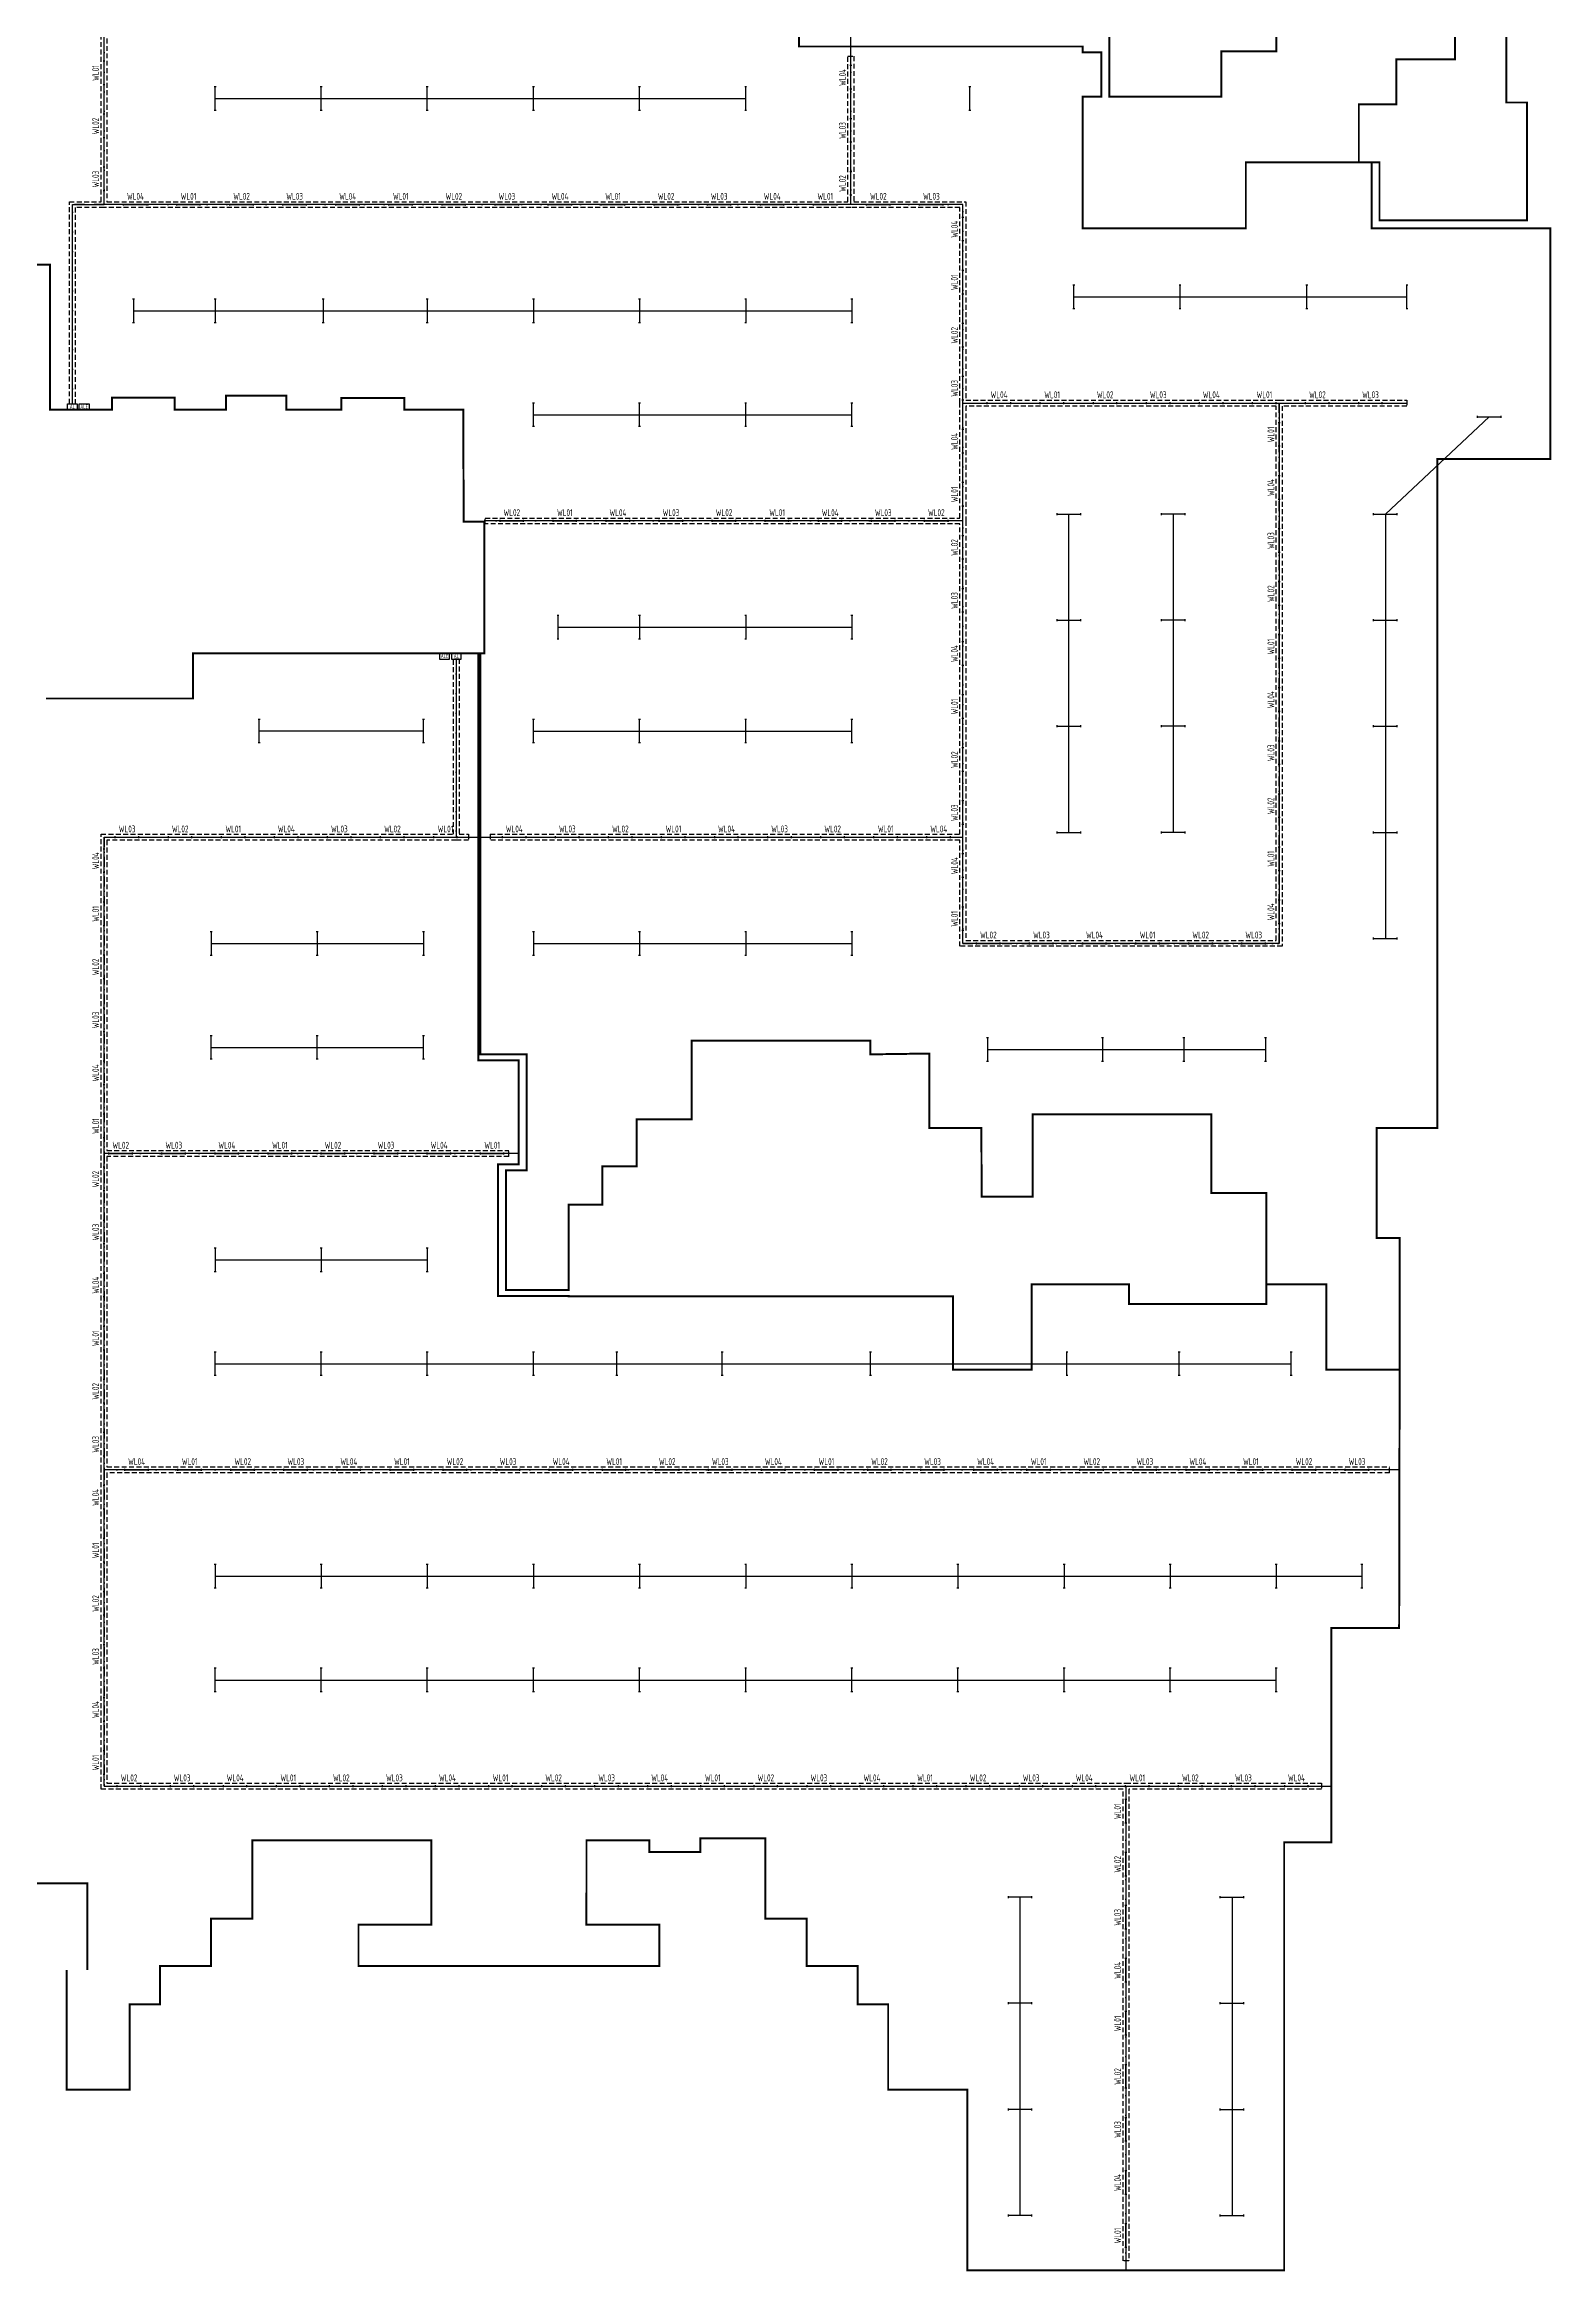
# Model space of a CAD drawing. Header units: millimetres. Extents: x -691095 to 2797013, y -349436 to 2050109.
# Drawn here: x 98374 to 175050, y 605846 to 719196 of the extents above; entities that cross this region are included whole.
import ezdxf
from ezdxf.enums import TextEntityAlignment as Align

# ---------------------------------------------------------------- set-up
doc = ezdxf.new("R2010")
doc.units = ezdxf.units.MM
doc.header["$LTSCALE"] = 1000
doc.linetypes.add('DASHDOT', pattern=[1, 0.5, -0.25, 0, -0.25])
doc.linetypes.add('HIDDEN', pattern=[0.375, 0.25, -0.125])
for name, color, linetype, plot in [('E-LANE-CENTER', 6, 'Continuous', False), ('E-LITE-CENTER', 5, 'DASHDOT', False), ('E-LITE-CENTER-JOIN', 1, 'Continuous', False)]:
    doc.layers.add(name, color=color, linetype=linetype, plot=plot)
for name, color, linetype in [('E-LITE-LITE', 3, 'Continuous'), ('E-LITE-WIRE', 4, 'Continuous'), ('E-POWR-EQPM', 3, 'Continuous'), ('E-UNIV-EL', 140, 'Continuous'), ('E-UNIV-EL2', 40, 'HIDDEN'), ('E-UNIV-NOTE', 6, 'Continuous'), ('防火分区', 2, 'Continuous')]:
    doc.layers.add(name, color=color, linetype=linetype)
doc.styles.add('TH-STYLE3', font='tssdeng.shx', dxfattribs={"width": 0.65, "bigfont": 'tssdchn.shx'})

# ---------------------------------------------------------------- blocks, each defined once
blk = doc.blocks.new('E-BDB001')
blk.add_lwpolyline([(-2.5, -1.5), (-2.5, 1.5), (2.5, 1.5), (2.5, -1.5)], close=True)
at = {"layer": 'E-UNIV-EL', "style": 'TH-STYLE3', "width": 0.7}
blk.add_attdef('BOX', text='', height=2, dxfattribs=at).set_placement((0, 0), align=Align.MIDDLE)
blk = doc.blocks.new('E-BDB003')
blk.add_lwpolyline([(-2.5, -1.5), (-2.5, 1.5), (2.5, 1.5), (2.5, -1.5)], close=True)
at = {"layer": 'E-UNIV-EL', "style": 'TH-STYLE3', "width": 0.7}
blk.add_attdef('BOX', text='', height=2, dxfattribs=at).set_placement((0, 0), align=Align.MIDDLE)
blk = doc.blocks.new('E-BL001-1')
for p, q in [((-6, -0.5), (-6, 0.5)), ((-6, 0), (6, 0)), ((6, -0.5), (6, 0.5))]:
    blk.add_line(p, q)

msp = doc.modelspace()

# ---------------------------------------------------------------- linework, layer by layer
at = {"layer": 'E-LANE-CENTER'}
for points in [[(139399.61439, 711046.24634), (139399.61439, 753496.24634)], [(101399.61439, 711046.24634), (101399.61439, 727146.24634)], [(145099.61439, 711046.24634), (101399.61439, 711046.24634)], [(145099.61439, 673446.24634), (145099.61439, 711046.24634)], [(145099.61439, 700946.24634), (167683.39537, 700946.24634)], [(161199.61439, 700946.24634), (161199.61439, 673446.24634)], [(145099.61439, 694946.24634), (120749.61384, 694946.24634)], [(101399.61439, 678846.24634), (145099.61439, 678846.24634)], [(101399.61439, 630546.24634), (101399.61439, 678846.24634)], [(161199.61439, 673446.24634), (145099.61439, 673446.24634)], [(167299.61441, 646646.24634), (101399.61439, 646646.24634)], [(101399.61439, 630546.24634), (163849.61439, 630546.24634)], [(153399.61439, 630546.24634), (153399.61439, 605896.24634)]]:
    msp.add_lwpolyline(points, dxfattribs=at)
at = {"layer": 'E-LANE-CENTER', "elevation": 0.00407}
msp.add_lwpolyline([(122499.6144, 662746.24634), (101399.61439, 662746.24634)], dxfattribs=at)
at = {"layer": 'E-LITE-CENTER'}
for p, q in [((101399.61439, 711046.24634), (101399.61439, 727146.24634)), ((101399.61439, 711046.24634), (101399.61439, 727146.24634)), ((139399.61439, 711046.24634), (139399.61439, 718597.24634)), ((139399.61439, 711046.24634), (139399.61439, 718597.24634)), ((101399.61439, 711046.24634), (99789.02964, 711046.24634)), ((99789.02964, 700916.16562), (99789.02964, 711046.24634)), ((101399.61439, 711046.24634), (99789.02964, 711046.24634)), ((99789.02964, 700916.16562), (99789.02964, 711046.24634)), ((139399.61439, 711046.24634), (101399.61439, 711046.24634)), ((139399.61439, 711046.24634), (101399.61439, 711046.24634)), ((145099.61438, 711046.24634), (139399.61439, 711046.24634)), ((145099.61438, 711046.24634), (139399.61439, 711046.24634)), ((145099.61438, 700946.24634), (145099.61438, 711046.24634)), ((145099.61438, 700946.24634), (145099.61438, 711046.24634)), ((145099.61438, 694946.24634), (145099.61438, 700946.24634)), ((145099.61438, 700946.24634), (161199.61439, 700946.24634)), ((145099.61438, 694946.24634), (145099.61438, 700946.24634)), ((145099.61438, 700946.24634), (161199.61439, 700946.24634)), ((161199.61439, 700946.24634), (161199.61439, 673446.24634)), ((161199.61439, 700946.24634), (167684.39537, 700946.24634)), ((161199.61439, 673446.24634), (161199.61439, 700946.24634)), ((161199.61439, 700946.24634), (167684.39537, 700946.24634)), ((145099.61438, 694946.24634), (120798.61412, 694946.24634)), ((145099.61438, 694946.24634), (120798.61412, 694946.24634)), ((145099.61439, 678846.24634), (145099.61438, 694946.24634)), ((145099.61439, 678846.24634), (145099.61438, 694946.24634)), ((119326.15641, 687916.24634), (119326.15641, 678846.24634)), ((101399.61438, 678846.24634), (119326.15641, 678846.24634)), ((101399.61438, 678846.24634), (101399.61438, 662746.24634)), ((119326.15641, 678846.24634), (119950.61439, 678846.24634)), ((121048.61439, 678846.24634), (145099.61439, 678846.24634)), ((121048.61439, 678846.24634), (145099.61439, 678846.24634)), ((145099.61439, 673446.24634), (145099.61439, 678846.24634)), ((145099.61439, 673446.24634), (145099.61439, 678846.24634)), ((161199.61439, 673446.24634), (145099.61439, 673446.24634)), ((145099.61439, 673446.24634), (161199.61439, 673446.24634)), ((122000.61313, 662746.24634), (101399.61438, 662746.24634)), ((101399.61438, 662746.24634), (101399.61438, 646646.24634)), ((166816.12094, 646646.24634), (101399.61438, 646646.24634)), ((101399.61438, 646646.24634), (101399.61438, 630546.24634)), ((101399.61438, 630546.24634), (153399.61439, 630546.24634)), ((153399.61439, 630546.24634), (153399.61439, 606395.24634)), ((153399.61439, 630546.24634), (163350.61438, 630546.24634))]:
    msp.add_line(p, q, dxfattribs=at)
at = {"layer": 'E-LITE-CENTER-JOIN'}
for points in [[(99789.02964, 700916.16562), (99789.02964, 711046.24634), (101399.61439, 711046.24634)], [(119326.15641, 687916.24634), (119326.15641, 678846.24634)]]:
    msp.add_lwpolyline(points, dxfattribs=at)
at = {"layer": 'E-LITE-WIRE'}
for p, q in [((107049.6144, 716444.37896, 0.00407), (134049.6144, 716444.12896)), ((167699.6144, 706344.37896, 0.00407), (150749.61439, 706344.12896)), ((102899.6144, 705644.37896), (139449.6144, 705644.37896, 0.00407)), ((123249.6144, 700344.37896, 0.00407), (139449.6144, 700344.37896, 0.00407)), ((166599.6144, 695294.37896, 0.00407), (171887.07317, 700244.36142)), ((150499.6144, 679094.37896, 0.00407), (150499.3644, 695294.37896)), ((155799.6144, 695294.37896, 0.00407), (155799.6144, 679094.37896, 0.00407)), ((166599.6144, 695294.37896, 0.00407), (166599.6144, 673694.37896)), ((124499.6144, 689544.12896), (139449.6144, 689544.12896)), ((117649.6144, 684244.12896), (109299.6144, 684244.12896, 0.00407)), ((123249.6144, 684244.12896), (139449.6144, 684244.37896, 0.00407)), ((106849.6144, 673444.37896, 0.00407), (117649.6144, 673444.12896)), ((123249.6144, 673444.12896), (139449.6144, 673444.12896, 0.00407)), ((106849.6144, 668144.12896), (117649.6144, 668144.37896, 0.00407)), ((146349.6144, 668044.37896), (160499.6144, 668044.37896)), ((107049.6144, 657344.37896, 0.00407), (117849.6144, 657344.37896, 0.00407)), ((107049.6144, 652044.18141), (161799.61442, 652044.18141)), ((107049.6144, 641244.12896), (165399.6144, 641244.37896, 0.00407)), ((107049.6144, 635944.12896), (161049.6144, 635944.12896, 0.00407)), ((147999.6144, 624894.37896, 0.00407), (147999.3644, 608694.37896)), ((158799.3644, 624894.37896), (158799.6144, 608694.37896, 0.00407))]:
    msp.add_line(p, q, dxfattribs=at)
at = {"layer": 'E-UNIV-EL2'}
for p, q in [((101249.61439, 711196.24634), (101249.61439, 727296.24634)), ((101249.61439, 711196.24634), (101249.61439, 727296.24634)), ((101549.61439, 726996.24634), (101549.61439, 711196.24634)), ((101549.61439, 726996.24634), (101549.61439, 711196.24634)), ((139249.61439, 711196.24634), (139249.61439, 718597.24634)), ((139249.61439, 718597.24634), (139549.61439, 718597.24634)), ((139249.61439, 711196.24634), (139249.61439, 718597.24634)), ((139249.61439, 718597.24634), (139549.61439, 718597.24634)), ((139549.61439, 718597.24634), (139549.61439, 711196.24634)), ((139549.61439, 718597.24634), (139549.61439, 711196.24634)), ((99639.02964, 711196.24634), (101249.61439, 711196.24634)), ((99639.02964, 700916.16562), (99639.02964, 711196.24634)), ((99639.02964, 711196.24634), (101249.61439, 711196.24634)), ((99639.02964, 700916.16562), (99639.02964, 711196.24634)), ((101399.61439, 710896.24634), (99939.02964, 710896.24634)), ((99939.02964, 710896.24634), (99939.02964, 700916.16562)), ((101399.61439, 710896.24634), (99939.02964, 710896.24634)), ((99939.02964, 710896.24634), (99939.02964, 700916.16562)), ((139399.61439, 710896.24634), (101399.61439, 710896.24634)), ((139399.61439, 710896.24634), (101399.61439, 710896.24634)), ((101549.61439, 711196.24634), (139249.61439, 711196.24634)), ((101549.61439, 711196.24634), (139249.61439, 711196.24634)), ((144949.61438, 710896.24634), (139399.61439, 710896.24634)), ((144949.61438, 710896.24634), (139399.61439, 710896.24634)), ((139549.61439, 711196.24634), (145249.61438, 711196.24634)), ((139549.61439, 711196.24634), (145249.61438, 711196.24634)), ((144949.61438, 700946.24634), (144949.61438, 710896.24634)), ((144949.61438, 700946.24634), (144949.61438, 710896.24634)), ((145249.61438, 711196.24634), (145249.61438, 701096.24634)), ((145249.61438, 711196.24634), (145249.61438, 701096.24634)), ((99639.02964, 700916.16562), (99939.02964, 700916.16562)), ((99639.02964, 700916.16562), (99939.02964, 700916.16562)), ((144949.61438, 695096.24634), (144949.61438, 700946.24634)), ((144949.61438, 695096.24634), (144949.61438, 700946.24634)), ((145249.61438, 701096.24634), (161199.61439, 701096.24634)), ((145249.61438, 701096.24634), (161199.61439, 701096.24634)), ((145249.61438, 700796.24634), (145249.61438, 694946.24634)), ((161049.61439, 700796.24634), (145249.61438, 700796.24634)), ((145249.61438, 700796.24634), (145249.61438, 694946.24634)), ((161049.61439, 700796.24634), (145249.61438, 700796.24634)), ((161049.61439, 673596.24634), (161049.61439, 700796.24634)), ((161049.61439, 673596.24634), (161049.61439, 700796.24634)), ((161199.61439, 701096.24634), (167684.39537, 701096.24634)), ((161199.61439, 701096.24634), (167684.39537, 701096.24634)), ((161349.61439, 700796.24634), (161349.61439, 673296.24634)), ((167684.39537, 700796.24634), (161349.61439, 700796.24634)), ((161349.61439, 700796.24634), (161349.61439, 673296.24634)), ((167684.39537, 700796.24634), (161349.61439, 700796.24634)), ((167684.39537, 701096.24634), (167684.39537, 700796.24634)), ((167684.39537, 701096.24634), (167684.39537, 700796.24634)), ((120798.61412, 695096.24634), (144949.61438, 695096.24634)), ((120798.61412, 694796.24634), (120798.61412, 695096.24634)), ((120798.61412, 695096.24634), (144949.61438, 695096.24634)), ((120798.61412, 694796.24634), (120798.61412, 695096.24634)), ((145249.61438, 694946.24634), (145249.61439, 678846.24634)), ((145249.61438, 694946.24634), (145249.61439, 678846.24634)), ((144949.61438, 694796.24634), (120798.61412, 694796.24634)), ((144949.61438, 694796.24634), (120798.61412, 694796.24634)), ((144949.61439, 678996.24634), (144949.61438, 694796.24634)), ((144949.61439, 678996.24634), (144949.61438, 694796.24634)), ((119176.15641, 678996.24634), (119176.15641, 687916.24634)), ((119476.15641, 687916.24634), (119176.15641, 687916.24634)), ((119476.15641, 687916.24634), (119476.15641, 678996.24634)), ((101249.61438, 678996.24634), (119176.15641, 678996.24634)), ((101249.61438, 662746.24634), (101249.61438, 678996.24634)), ((119476.15641, 678996.24634), (119950.61439, 678996.24634)), ((119950.61439, 678996.24634), (119950.61439, 678696.24634)), ((121048.61439, 678996.24634), (144949.61439, 678996.24634)), ((121048.61439, 678996.24634), (121048.61439, 678696.24634)), ((121048.61439, 678996.24634), (144949.61439, 678996.24634)), ((121048.61439, 678996.24634), (121048.61439, 678696.24634)), ((119326.15641, 678696.24634), (101549.61438, 678696.24634)), ((101549.61438, 678696.24634), (101549.61438, 662896.24634)), ((119950.61439, 678696.24634), (119326.15641, 678696.24634)), ((144949.61439, 678696.24634), (121048.61439, 678696.24634)), ((144949.61439, 678696.24634), (121048.61439, 678696.24634)), ((144949.61439, 673296.24634), (144949.61439, 678696.24634)), ((144949.61439, 673296.24634), (144949.61439, 678696.24634)), ((145249.61439, 678846.24634), (145249.61439, 673596.24634)), ((145249.61439, 678846.24634), (145249.61439, 673596.24634)), ((145249.61439, 673596.24634), (161049.61439, 673596.24634)), ((145249.61439, 673596.24634), (161049.61439, 673596.24634)), ((161349.61439, 673296.24634), (144949.61439, 673296.24634)), ((161349.61439, 673296.24634), (144949.61439, 673296.24634)), ((101249.61438, 646646.24634), (101249.61438, 662746.24634)), ((101549.61438, 662896.24634), (122000.61313, 662896.24634)), ((122000.61313, 662596.24634), (101549.61438, 662596.24634)), ((101549.61438, 662596.24634), (101549.61438, 646796.24634)), ((122000.61313, 662596.24634), (122000.61313, 662896.24634)), ((101249.61438, 630396.24634), (101249.61438, 646646.24634)), ((101549.61438, 646796.24634), (166816.12094, 646796.24634)), ((166816.12094, 646496.24634), (101549.61438, 646496.24634)), ((101549.61438, 646496.24634), (101549.61438, 630696.24634)), ((166816.12094, 646496.24634), (166816.12094, 646796.24634)), ((153249.61439, 630396.24634), (101249.61438, 630396.24634)), ((101549.61438, 630696.24634), (153399.61439, 630696.24634)), ((153249.61439, 606395.24634), (153249.61439, 630396.24634)), ((153399.61439, 630696.24634), (163350.61438, 630696.24634)), ((153549.61439, 630396.24634), (153549.61439, 606395.24634)), ((163350.61438, 630396.24634), (153549.61439, 630396.24634)), ((163350.61438, 630696.24634), (163350.61438, 630396.24634)), ((153549.61439, 606395.24634), (153249.61439, 606395.24634))]:
    msp.add_line(p, q, dxfattribs=at)
at = {"layer": '防火分区', "const_width": 100}
for points in [[(136749.60379, 731773.93796), (136759.97919, 719096.24634), (151199.61451, 719096.24634), (151199.61451, 718796.24634), (152149.62506, 718796.24634), (152149.60227, 716546.24524), (151199.62017, 716546.24629), (151199.61439, 709846.24634), (159078.87444, 709843.64518), (159078.8971, 709842.54167), (159499.61449, 709842.54167), (159499.61449, 713196.24573), (165899.61414, 713196.24621), (165899.61414, 709846.24634), (173070.69152, 709846.24634), (173696.01021, 709846.24636), (174999.61439, 709846.24631), (174999.58845, 698096.2525), (169249.59989, 698096.26153), (169249.59989, 664046.23366), (166149.60141, 664048.08926), (166149.60021, 658446.24781), (167324.76, 658446.26255), (167324.76, 651746.24707), (163599.61432, 651746.24704), (163599.61433, 656096.24727), (160549.61512, 656096.41707), (160549.61438, 660746.24871), (157749.61401, 660746.24869), (157749.61423, 664746.24854), (151649.61428, 664746.24839), (151649.6115, 664746.2475), (148646.61438, 664746.24958), (148646.61438, 660546.24871), (146054.61842, 660546.24871), (146044.63789, 664046.17659), (143399.60172, 664046.22298), (143399.59886, 667838.28398), (140399.6144, 667796.25081), (140399.61732, 668496.24854), (131299.61156, 668496.24617), (131299.61154, 664496.2486), (128499.6174, 664496.24503), (128499.6141, 662097.61179), (126749.61251, 662096.25185), (126749.61553, 660146.24733), (125049.6134, 660146.24803), (125049.45593, 655796.24916), (121849.46013, 655796.24916), (121849.77755, 661896.24106), (122899.62799, 661896.28019), (122899.62799, 667796.2174), (120549.61439, 667796.30077), (120549.61439, 688209.87258), (120749.56921, 688209.87059), (120749.61392, 694916.24629), (119699.62898, 694916.89826), (119680.80263, 700609.82817), (116680.80263, 700609.82817), (116680.80263, 701209.82817), (113480.80263, 701209.82817), (113480.80263, 700609.82817), (110680.80263, 700609.82817), (110680.80263, 701316.24634), (107599.68904, 701316.24634), (107599.68904, 700616.24578), (104999.52956, 700616.2455), (104999.58616, 701216.24606), (101799.61449, 701216.24574), (101799.61459, 700616.24659), (98649.61437, 700616.24612), (98649.61439, 707996.24716), (93349.61439, 707996.24634)], [(172749.61848, 723696.24631), (172749.60254, 716246.24653), (173799.61168, 716246.24658), (173799.60807, 710246.24635), (166299.61441, 710246.24628), (166299.61441, 713196.24621), (165249.61556, 713196.24616), (165249.61783, 716146.24634), (167149.61462, 716146.24595), (167149.61462, 718446.24514), (170149.61439, 718446.24512), (170149.6144, 722846.24572)], [(161051.17556, 722846.24573), (161051.17556, 718847.33862), (158249.61369, 718846.24496), (158249.61436, 716546.25458), (152550.1679, 716546.25458), (152549.08787, 720946.24634)]]:
    msp.add_lwpolyline(points, dxfattribs=at)
at = {"layer": '防火分区'}
msp.add_lwpolyline([(93149.61616, 679596.24887, 0, 0, 0), (98449.61439, 679596.24887, 0, 0, 0), (98449.61439, 679596.24887, 0, 0, 0), (98449.61439, 685909.21293, 100, 100, 0), (105927.74534, 685909.21293, 100, 100, 0), (105927.74534, 686009.21293, 100, 100, 0), (105927.74534, 688209.15395, 100, 100, 0), (120449.61439, 688209.87258, 100, 100, 0), (120449.61439, 667496.24913, 100, 100, 0), (122499.60215, 667496.24318, 100, 100, 0), (122499.6144, 662196.24991, 100, 100, 0), (121449.61884, 662196.24991, 100, 100, 0), (121449.61884, 655496.24634, 100, 100, 0), (122843.27656, 655496.24634, 100, 100, 0), (122843.27748, 655496.24699, 100, 100, 0), (125049.61448, 655496.2457, 100, 100, 0), (125049.61803, 655487.3991, 100, 100, 0), (144598.88424, 655486.46014, 100, 100, 0), (144599.64413, 651746.26934, 100, 100, 0), (148599.61463, 651746.26931, 100, 100, 0), (148599.61466, 656096.24943, 100, 100, 0), (153549.61272, 656096.24961, 100, 100, 0), (153549.61554, 655096.24854, 100, 100, 0), (160549.6144, 655096.24704, 100, 100, 0), (160549.6144, 656096.41707, 100, 100, 0), (163599.61732, 656096.24952, 100, 100, 0), (163599.61432, 651746.24704, 100, 100, 0), (167324.76, 651746.24707, 100, 100, 0), (167299.90634, 638596.24634, 100, 100, 0), (163849.61439, 638596.24634, 100, 100, 0), (163849.61439, 627696.24634, 100, 100, 0), (161449.61439, 627696.24634, 100, 100, 0), (161449.61439, 605896.24634, 100, 100, 0), (145327.43868, 605896.24634, 100, 100, 0), (145327.43868, 615096.24641, 100, 100, 0), (141299.5819, 615096.24642, 100, 100, 0), (141299.58472, 619446.24658, 100, 100, 0), (139749.67403, 619446.24608, 100, 100, 0), (139749.67378, 621396.24672, 100, 100, 0), (137149.65697, 621396.24672, 100, 100, 0), (137149.52821, 623796.24576, 100, 100, 0), (135049.52829, 623796.24641, 100, 100, 0), (135049.39701, 627896.14789, 100, 100, 0), (131749.65953, 627896.24641, 100, 100, 0), (131749.52826, 627196.24641, 100, 100, 0), (129149.52836, 627196.24611, 100, 100, 0), (129149.52836, 627796.24545, 100, 100, 0), (125950.34968, 627796.24575, 100, 100, 0), (125948.82028, 623496.24641, 100, 100, 0), (129649.52831, 623496.24641, 100, 100, 0), (129649.52831, 621396.24604, 100, 100, 0), (114349.64401, 621396.24629, 100, 100, 0), (114349.62938, 623496.25794, 100, 100, 0), (118049.56693, 623496.25794, 100, 100, 0), (118049.6172, 627790.94953, 100, 100, 0), (112049.65025, 627796.25751, 100, 100, 0), (108949.60717, 627796.25757, 100, 100, 0), (108949.60717, 623796.2866, 100, 100, 0), (106849.64543, 623796.25749, 100, 100, 0), (106849.6441, 621396.24641, 100, 100, 0), (104249.55499, 621396.24641, 100, 100, 0), (104249.55499, 619446.25838, 100, 100, 0), (102699.64844, 619446.24641, 100, 100, 0), (102699.6116, 615096.20821, 100, 100, 0), (99499.57761, 615096.25407, 100, 100, 0), (99499.61478, 621190.03928, 0, 0, 0), (100549.60561, 621190.03928, 100, 100, 0), (100549.62175, 625597.07596, 100, 100, 0), (93149.61568, 625597.07585, 100, 100, 0)], format="xyseb", dxfattribs=at)

# ---------------------------------------------------------------- block references
at = {"layer": 'E-LITE-LITE', "xscale": 100, "yscale": 100, "zscale": 100}
for p, rotation in [((101399.61439, 717746.24634), 90), ((101399.61439, 717746.24634), 90), ((139399.61439, 717521.74634), 90), ((139399.61439, 717521.74634), 90), ((107049.49821, 716445.95807), 90), ((112449.49821, 716445.95807), 90), ((117849.49821, 716445.95807), 90), ((123249.49821, 716445.95807), 90), ((128649.49821, 716445.95807), 90), ((134049.49822, 716445.95807), 90), ((145449.49821, 716445.95807), 90), ((101399.61439, 715046.24634), 90), ((101399.61439, 715046.24634), 90), ((139399.61439, 714821.74634), 90), ((139399.61439, 714821.74634), 90), ((101399.61439, 712346.24634), 90), ((101399.61439, 712346.24634), 90), ((139399.61439, 712121.74634), 90), ((139399.61439, 712121.74634), 90), ((145099.61438, 709796.24634), 90), ((145099.61438, 709796.24634), 90), ((145099.61438, 707096.24634), 90), ((145099.61438, 707096.24634), 90), ((102899.49821, 705646.20807), 270), ((107049.49822, 705646.20807), 270), ((112549.49821, 705646.20806), 270), ((117849.49821, 705646.20806), 270), ((123249.49821, 705646.20806), 270), ((128649.49821, 705646.20806), 270), ((134049.49822, 705646.20807), 270), ((139449.49822, 705646.20807), 270), ((150749.49821, 706345.95807), 90), ((156149.49821, 706345.95807), 90), ((162599.49822, 706345.95807), 90), ((167699.49821, 706345.95807), 90), ((145099.61438, 704396.24634), 90), ((145099.61438, 704396.24634), 90), ((145099.61438, 701696.24634), 90), ((145099.61438, 701696.24634), 90), ((123249.49821, 700345.95807), 90), ((128649.49821, 700345.95807), 90), ((134049.49821, 700345.95807), 90), ((139449.49822, 700345.95807), 90), ((145099.61438, 698996.24634), 90), ((145099.61438, 698996.24634), 90), ((161199.61439, 699346.24634), 90), ((161199.61439, 699346.24634), 90), ((161199.61439, 696646.24634), 90), ((161199.61439, 696646.24634), 90), ((145099.61438, 696296.24634), 90), ((145099.61438, 696296.24634), 90), ((155799.24822, 695296.20807), 180), ((145099.61438, 693596.24634), 90), ((145099.61438, 693596.24634), 90), ((161199.61439, 693946.24634), 90), ((161199.61439, 693946.24634), 90), ((145099.61438, 690896.24634), 90), ((145099.61438, 690896.24634), 90), ((161199.61439, 691246.24634), 90), ((161199.61439, 691246.24634), 90), ((124499.49821, 689545.95807), 270), ((128649.49821, 689545.95807), 270), ((134049.49821, 689545.95807), 270), ((139449.49821, 689545.95807), 270), ((155799.24822, 689896.20806), 180), ((145099.61438, 688196.24634), 90), ((145099.61438, 688196.24634), 90), ((161199.61439, 688546.24634), 90), ((161199.61439, 688546.24634), 90), ((145099.61439, 685496.24634), 90), ((145099.61439, 685496.24634), 90), ((161199.61439, 685846.24634), 90), ((161199.61439, 685846.24634), 90), ((109299.49821, 684245.95807), 90), ((117649.49821, 684245.95807), 90), ((123249.49821, 684245.95807), 90), ((128649.49821, 684245.95807), 90), ((134049.49821, 684245.95807), 90), ((139449.49821, 684245.95807), 90), ((155799.24822, 684496.20806), 180), ((161199.61439, 683146.24634), 90), ((161199.61439, 683146.24634), 90), ((145099.61439, 682796.24634), 90), ((145099.61439, 682796.24634), 90), ((145099.61439, 680096.24634), 90), ((145099.61439, 680096.24634), 90), ((161199.61439, 680446.24634), 90), ((161199.61439, 680446.24634), 90), ((155799.24822, 679096.20806), 180), ((101399.61438, 677646.24634), 90), ((145099.61439, 677396.24634), 90), ((145099.61439, 677396.24634), 90), ((161199.61439, 677746.24634), 90), ((161199.61439, 677746.24634), 90), ((161199.61439, 675046.24634), 90), ((161199.61439, 675046.24634), 90), ((101399.61438, 674946.24634), 90), ((145099.61439, 674696.24634), 90), ((145099.61439, 674696.24634), 90), ((106849.49821, 673445.95807), 270), ((112249.49821, 673445.95807), 270), ((117649.49821, 673445.95807), 270), ((123249.49822, 673445.95807), 270), ((128649.49821, 673445.95807), 270), ((134049.49821, 673445.95807), 270), ((139449.49821, 673446.20807), 270), ((101399.61438, 672246.24634), 90), ((101399.61438, 669546.24634), 90), ((106849.49822, 668145.95807), 90), ((112249.49822, 668145.95807), 90), ((117649.49822, 668145.95807), 90), ((146349.49822, 668046.20806), 270), ((152199.49821, 668046.20807), 270), ((156349.49821, 668046.20807), 270), ((160499.49821, 668046.20807), 270), ((101399.61438, 666846.24634), 90), ((101399.61438, 664146.24634), 90), ((101399.61438, 661446.24634), 90), ((101399.61438, 658746.24634), 90), ((107049.49821, 657345.95807), 270), ((112449.49822, 657345.95807), 270), ((117849.49822, 657345.95807), 270), ((101399.61438, 656046.24634), 90), ((101399.61438, 653346.24634), 90), ((107049.49822, 652046.01052), 90), ((112449.49821, 652046.01052), 90), ((117849.49822, 652046.01052), 90), ((123249.49822, 652046.01052), 90), ((127499.49822, 652046.01052), 90), ((132849.49821, 652046.01052), 90), ((140399.49822, 652046.01052), 90), ((150399.49918, 652046.01052), 90), ((156099.49918, 652046.01052), 90), ((161799.49823, 652046.01052), 90), ((101399.61438, 650646.24634), 90), ((101399.61438, 647946.24634), 90), ((101399.61438, 645246.24634), 90), ((101399.61438, 642546.24634), 90), ((107049.49821, 641245.95807), 270), ((112449.49821, 641245.95807), 270), ((117849.49821, 641245.95807), 270), ((123249.49821, 641245.95807), 270), ((128649.49821, 641245.95807), 270), ((134049.49821, 641245.95807), 270), ((139449.49822, 641245.95807), 270), ((144849.49821, 641245.95807), 270), ((150249.49822, 641245.95807), 270), ((155649.49822, 641245.95807), 270), ((161049.49822, 641245.95807), 270), ((165399.49822, 641245.95807), 270), ((101399.61438, 639846.24634), 90), ((101399.61438, 637146.24634), 90), ((107049.49821, 635945.95807), 90), ((112449.49821, 635945.95807), 90), ((117849.49821, 635945.95807), 90), ((123249.49822, 635945.95807), 90), ((128649.49822, 635945.95807), 90), ((134049.49822, 635945.95807), 90), ((139449.49821, 635945.95807), 90), ((144849.49822, 635945.95807), 90), ((150249.49821, 635945.95807), 90), ((155649.49822, 635945.95807), 90), ((161049.49821, 635945.95807), 90), ((101399.61438, 634446.24634), 90), ((101399.61438, 631746.24634), 90), ((153399.61439, 629270.74634), 90), ((153399.61439, 626570.74634), 90), ((147999.24821, 624896.20807), 180), ((153399.61439, 623870.74634), 90), ((153399.61439, 621170.74634), 90), ((147999.24821, 619496.20806), 180), ((153399.61439, 618470.74634), 90), ((153399.61439, 615770.74634), 90), ((147999.24821, 614096.20807), 180), ((153399.61439, 613070.74634), 90), ((153399.61439, 610370.74634), 90), ((147999.24821, 608696.20807), 180), ((153399.61439, 607670.74634), 90)]:
    msp.add_blockref('E-BL001-1', p, dxfattribs=dict(at, rotation=rotation))
for p in [(102999.61438, 711046.24634), (102999.61438, 711046.24634), (105699.61438, 711046.24634), (105699.61438, 711046.24634), (108399.61438, 711046.24634), (108399.61438, 711046.24634), (111099.61438, 711046.24634), (111099.61438, 711046.24634), (113799.61438, 711046.24634), (113799.61438, 711046.24634), (116499.61438, 711046.24634), (116499.61438, 711046.24634), (119199.61438, 711046.24634), (119199.61438, 711046.24634), (121899.61438, 711046.24634), (121899.61438, 711046.24634), (124599.61438, 711046.24634), (124599.61438, 711046.24634), (127299.61438, 711046.24634), (127299.61438, 711046.24634), (129999.61438, 711046.24634), (129999.61438, 711046.24634), (132699.61438, 711046.24634), (132699.61438, 711046.24634), (135399.61438, 711046.24634), (135399.61438, 711046.24634), (138099.61438, 711046.24634), (138099.61438, 711046.24634), (140799.61438, 711046.24634), (140799.61438, 711046.24634), (143499.61438, 711046.24634), (143499.61438, 711046.24634), (146942.00488, 700946.24634), (146942.00488, 700946.24634), (149642.00488, 700946.24634), (149642.00488, 700946.24634), (152342.00488, 700946.24634), (152342.00488, 700946.24634), (155042.00488, 700946.24634), (155042.00488, 700946.24634), (157742.00488, 700946.24634), (157742.00488, 700946.24634), (160442.00488, 700946.24634), (160442.00488, 700946.24634), (163142.00488, 700946.24634), (163142.00488, 700946.24634), (165842.00488, 700946.24634), (165842.00488, 700946.24634), (171887.07317, 700246.23496), (171887.07317, 700246.23496), (122149.11425, 694946.24634), (122149.11425, 694946.24634), (124849.11425, 694946.24634), (124849.11425, 694946.24634), (127549.11425, 694946.24634), (127549.11425, 694946.24634), (130249.11425, 694946.24634), (130249.11425, 694946.24634), (132949.11425, 694946.24634), (132949.11425, 694946.24634), (135649.11425, 694946.24634), (135649.11425, 694946.24634), (138349.11425, 694946.24634), (138349.11425, 694946.24634), (141049.11425, 694946.24634), (141049.11425, 694946.24634), (143749.11425, 694946.24634), (143749.11425, 694946.24634), (150499.24821, 695296.20807), (166599.24821, 695296.20806), (150499.24821, 689896.20807), (166599.24821, 689896.20807), (150499.24821, 684496.20807), (166599.24821, 684496.20807), (150499.24821, 679096.20806), (166599.24821, 679096.20806), (102575.11438, 678846.24634), (105275.11438, 678846.24634), (107975.11438, 678846.24634), (110675.11438, 678846.24634), (113375.11438, 678846.24634), (116075.11438, 678846.24634), (118775.11438, 678846.24634), (122274.11439, 678846.24634), (122274.11439, 678846.24634), (124974.11439, 678846.24634), (124974.11439, 678846.24634), (127674.11439, 678846.24634), (127674.11439, 678846.24634), (130374.11439, 678846.24634), (130374.11439, 678846.24634), (133074.11439, 678846.24634), (133074.11439, 678846.24634), (135774.11439, 678846.24634), (135774.11439, 678846.24634), (138474.11439, 678846.24634), (138474.11439, 678846.24634), (141174.11439, 678846.24634), (141174.11439, 678846.24634), (143874.11439, 678846.24634), (143874.11439, 678846.24634), (146399.61439, 673446.24634), (146399.61439, 673446.24634), (149099.61439, 673446.24634), (149099.61439, 673446.24634), (151799.61439, 673446.24634), (151799.61439, 673446.24634), (154499.61439, 673446.24634), (154499.61439, 673446.24634), (157199.61439, 673446.24634), (157199.61439, 673446.24634), (159899.61439, 673446.24634), (159899.61439, 673446.24634), (166599.24821, 673696.20807), (102250.11376, 662746.24634), (104950.11376, 662746.24634), (107650.11376, 662746.24634), (110350.11376, 662746.24634), (113050.11376, 662746.24634), (115750.11376, 662746.24634), (118450.11376, 662746.24634), (121150.11376, 662746.24634), (103057.86766, 646646.24634), (105757.86766, 646646.24634), (108457.86766, 646646.24634), (111157.86766, 646646.24634), (113857.86766, 646646.24634), (116557.86766, 646646.24634), (119257.86766, 646646.24634), (121957.86766, 646646.24634), (124657.86766, 646646.24634), (127357.86766, 646646.24634), (130057.86766, 646646.24634), (132757.86766, 646646.24634), (135457.86766, 646646.24634), (138157.86766, 646646.24634), (140857.86766, 646646.24634), (143557.86766, 646646.24634), (146257.86766, 646646.24634), (148957.86766, 646646.24634), (151657.86766, 646646.24634), (154357.86766, 646646.24634), (157057.86766, 646646.24634), (159757.86766, 646646.24634), (162457.86766, 646646.24634), (165157.86766, 646646.24634), (102675.11438, 630546.24634), (105375.11438, 630546.24634), (108075.11438, 630546.24634), (110775.11438, 630546.24634), (113475.11438, 630546.24634), (116175.11438, 630546.24634), (118875.11438, 630546.24634), (121575.11438, 630546.24634), (124275.11438, 630546.24634), (126975.11438, 630546.24634), (129675.11438, 630546.24634), (132375.11438, 630546.24634), (135075.11438, 630546.24634), (137775.11438, 630546.24634), (140475.11438, 630546.24634), (143175.11438, 630546.24634), (145875.11438, 630546.24634), (148575.11438, 630546.24634), (151275.11438, 630546.24634), (153975.11438, 630546.24634), (156675.11438, 630546.24634), (159375.11438, 630546.24634), (162075.11438, 630546.24634), (158799.24821, 624896.20806), (158799.24821, 619496.20807), (158799.24821, 614096.20807), (158799.24821, 608696.20807)]:
    msp.add_blockref('E-BL001-1', p, dxfattribs=at)
at = {"layer": 'E-POWR-EQPM', "xscale": 100, "yscale": 100, "zscale": 100}
for name, p, values in [('E-BDB001', (99789.02964, 700766.16562), {'BOX': 'AL'}), ('E-BDB003', (100389.02964, 700766.16562), {'BOX': 'ALE'})]:
    msp.add_blockref(name, p, dxfattribs=at).add_auto_attribs(values)
at = {"layer": 'E-POWR-EQPM'}
ref = msp.add_blockref('E-BDB003', (118726.15641, 688066.24634), dxfattribs=dict(at, xscale=-100, yscale=100, zscale=100))
ref.add_attrib('BOX', 'ALE', dxfattribs={"layer": 'E-UNIV-EL', "height": 200, "style": 'TH-STYLE3', "width": 0.7}).set_placement((118726.15641, 688066.24634), align=Align.MIDDLE)
ref = msp.add_blockref('E-BDB001', (119326.15641, 688066.24634), dxfattribs=dict(at, xscale=-100, yscale=100, zscale=100))
ref.add_attrib('BOX', 'AL', dxfattribs={"layer": 'E-UNIV-EL', "height": 200, "style": 'TH-STYLE3', "width": 0.7}).set_placement((119326.15641, 688066.24634), align=Align.MIDDLE)

# ---------------------------------------------------------------- texts
at = {"layer": 'E-UNIV-NOTE', "color": 6, "style": 'TH-STYLE3', "width": 0.65}
for s, p in [('WL01', (100974.61439, 717746.24634)), ('WL01', (100974.61439, 717746.24634)), ('WL04', (138974.61439, 717521.74634)), ('WL04', (138974.61439, 717521.74634)), ('WL02', (100974.61439, 715046.24634)), ('WL02', (100974.61439, 715046.24634)), ('WL03', (138974.61439, 714821.74634)), ('WL03', (138974.61439, 714821.74634)), ('WL03', (100974.61439, 712346.24634)), ('WL03', (100974.61439, 712346.24634)), ('WL02', (138974.61439, 712121.74634)), ('WL02', (138974.61439, 712121.74634)), ('WL04', (144674.61438, 709796.24634)), ('WL04', (144674.61438, 709796.24634)), ('WL01', (144674.61438, 707096.24634)), ('WL01', (144674.61438, 707096.24634)), ('WL02', (144674.61438, 704396.24634)), ('WL02', (144674.61438, 704396.24634)), ('WL03', (144674.61438, 701696.24634)), ('WL03', (144674.61438, 701696.24634)), ('WL01', (160774.61439, 699346.24634)), ('WL01', (160774.61439, 699346.24634)), ('WL04', (144674.61438, 698996.24634)), ('WL04', (144674.61438, 698996.24634)), ('WL01', (144674.61438, 696296.24634)), ('WL01', (144674.61438, 696296.24634)), ('WL04', (160774.61439, 696646.24634)), ('WL04', (160774.61439, 696646.24634)), ('WL02', (144674.61438, 693596.24634)), ('WL02', (144674.61438, 693596.24634)), ('WL03', (160774.61439, 693946.24634)), ('WL03', (160774.61439, 693946.24634)), ('WL02', (160774.61439, 691246.24634)), ('WL02', (160774.61439, 691246.24634)), ('WL03', (144674.61438, 690896.24634)), ('WL03', (144674.61438, 690896.24634)), ('WL04', (144674.61438, 688196.24634)), ('WL04', (144674.61438, 688196.24634)), ('WL01', (160774.61439, 688546.24634)), ('WL01', (160774.61439, 688546.24634)), ('WL01', (144674.61439, 685496.24634)), ('WL01', (144674.61439, 685496.24634)), ('WL04', (160774.61439, 685846.24634)), ('WL04', (160774.61439, 685846.24634)), ('WL02', (144674.61439, 682796.24634)), ('WL02', (144674.61439, 682796.24634)), ('WL03', (160774.61439, 683146.24634)), ('WL03', (160774.61439, 683146.24634)), ('WL03', (144674.61439, 680096.24634)), ('WL03', (144674.61439, 680096.24634)), ('WL02', (160774.61439, 680446.24634)), ('WL02', (160774.61439, 680446.24634)), ('WL04', (100974.61438, 677646.24634)), ('WL01', (160774.61439, 677746.24634)), ('WL01', (160774.61439, 677746.24634)), ('WL04', (144674.61439, 677396.24634)), ('WL04', (144674.61439, 677396.24634)), ('WL01', (100974.61438, 674946.24634)), ('WL01', (144674.61439, 674696.24634)), ('WL01', (144674.61439, 674696.24634)), ('WL04', (160774.61439, 675046.24634)), ('WL04', (160774.61439, 675046.24634)), ('WL02', (100974.61438, 672246.24634)), ('WL03', (100974.61438, 669546.24634)), ('WL04', (100974.61438, 666846.24634)), ('WL01', (100974.61438, 664146.24634)), ('WL02', (100974.61438, 661446.24634)), ('WL03', (100974.61438, 658746.24634)), ('WL04', (100974.61438, 656046.24634)), ('WL01', (100974.61438, 653346.24634)), ('WL02', (100974.61438, 650646.24634)), ('WL03', (100974.61438, 647946.24634)), ('WL04', (100974.61438, 645246.24634)), ('WL01', (100974.61438, 642546.24634)), ('WL02', (100974.61438, 639846.24634)), ('WL03', (100974.61438, 637146.24634)), ('WL04', (100974.61438, 634446.24634)), ('WL01', (100974.61438, 631746.24634)), ('WL01', (152974.61439, 629270.74634)), ('WL02', (152974.61439, 626570.74634)), ('WL03', (152974.61439, 623870.74634)), ('WL04', (152974.61439, 621170.74634)), ('WL01', (152974.61439, 618470.74634)), ('WL02', (152974.61439, 615770.74634)), ('WL03', (152974.61439, 613070.74634)), ('WL04', (152974.61439, 610370.74634)), ('WL01', (152974.61439, 607670.74634))]:
    msp.add_text(s, height=350, rotation=90, dxfattribs=at).set_placement(p, align=Align.MIDDLE_CENTER)
for s, p in [('WL04', (102999.61438, 711471.24634)), ('WL04', (102999.61438, 711471.24634)), ('WL01', (105699.61438, 711471.24634)), ('WL01', (105699.61438, 711471.24634)), ('WL02', (108399.61438, 711471.24634)), ('WL02', (108399.61438, 711471.24634)), ('WL03', (111099.61438, 711471.24634)), ('WL03', (111099.61438, 711471.24634)), ('WL04', (113799.61438, 711471.24634)), ('WL04', (113799.61438, 711471.24634)), ('WL01', (116499.61438, 711471.24634)), ('WL01', (116499.61438, 711471.24634)), ('WL02', (119199.61438, 711471.24634)), ('WL02', (119199.61438, 711471.24634)), ('WL03', (121899.61438, 711471.24634)), ('WL03', (121899.61438, 711471.24634)), ('WL04', (124599.61438, 711471.24634)), ('WL04', (124599.61438, 711471.24634)), ('WL01', (127299.61438, 711471.24634)), ('WL01', (127299.61438, 711471.24634)), ('WL02', (129999.61438, 711471.24634)), ('WL02', (129999.61438, 711471.24634)), ('WL03', (132699.61438, 711471.24634)), ('WL03', (132699.61438, 711471.24634)), ('WL04', (135399.61438, 711471.24634)), ('WL04', (135399.61438, 711471.24634)), ('WL01', (138099.61438, 711471.24634)), ('WL01', (138099.61438, 711471.24634)), ('WL02', (140799.61438, 711471.24634)), ('WL02', (140799.61438, 711471.24634)), ('WL03', (143499.61438, 711471.24634)), ('WL03', (143499.61438, 711471.24634)), ('WL04', (146942.00488, 701371.24634)), ('WL04', (146942.00488, 701371.24634)), ('WL01', (149642.00488, 701371.24634)), ('WL01', (149642.00488, 701371.24634)), ('WL02', (152342.00488, 701371.24634)), ('WL02', (152342.00488, 701371.24634)), ('WL03', (155042.00488, 701371.24634)), ('WL03', (155042.00488, 701371.24634)), ('WL04', (157742.00488, 701371.24634)), ('WL04', (157742.00488, 701371.24634)), ('WL01', (160442.00488, 701371.24634)), ('WL01', (160442.00488, 701371.24634)), ('WL02', (163142.00488, 701371.24634)), ('WL02', (163142.00488, 701371.24634)), ('WL03', (165842.00488, 701371.24634)), ('WL03', (165842.00488, 701371.24634)), ('WL02', (122149.11425, 695371.24634)), ('WL02', (122149.11425, 695371.24634)), ('WL01', (124849.11425, 695371.24634)), ('WL01', (124849.11425, 695371.24634)), ('WL04', (127549.11425, 695371.24634)), ('WL04', (127549.11425, 695371.24634)), ('WL03', (130249.11425, 695371.24634)), ('WL03', (130249.11425, 695371.24634)), ('WL02', (132949.11425, 695371.24634)), ('WL02', (132949.11425, 695371.24634)), ('WL01', (135649.11425, 695371.24634)), ('WL01', (135649.11425, 695371.24634)), ('WL04', (138349.11425, 695371.24634)), ('WL04', (138349.11425, 695371.24634)), ('WL03', (141049.11425, 695371.24634)), ('WL03', (141049.11425, 695371.24634)), ('WL02', (143749.11425, 695371.24634)), ('WL02', (143749.11425, 695371.24634)), ('WL03', (102575.11438, 679271.24634)), ('WL02', (105275.11438, 679271.24634)), ('WL01', (107975.11438, 679271.24634)), ('WL04', (110675.11438, 679271.24634)), ('WL03', (113375.11438, 679271.24634)), ('WL02', (116075.11438, 679271.24634)), ('WL01', (118775.11438, 679271.24634)), ('WL04', (122274.11439, 679271.24634)), ('WL04', (122274.11439, 679271.24634)), ('WL03', (124974.11439, 679271.24634)), ('WL03', (124974.11439, 679271.24634)), ('WL02', (127674.11439, 679271.24634)), ('WL02', (127674.11439, 679271.24634)), ('WL01', (130374.11439, 679271.24634)), ('WL01', (130374.11439, 679271.24634)), ('WL04', (133074.11439, 679271.24634)), ('WL04', (133074.11439, 679271.24634)), ('WL03', (135774.11439, 679271.24634)), ('WL03', (135774.11439, 679271.24634)), ('WL02', (138474.11439, 679271.24634)), ('WL02', (138474.11439, 679271.24634)), ('WL01', (141174.11439, 679271.24634)), ('WL01', (141174.11439, 679271.24634)), ('WL04', (143874.11439, 679271.24634)), ('WL04', (143874.11439, 679271.24634)), ('WL02', (146399.61439, 673871.24634)), ('WL02', (146399.61439, 673871.24634)), ('WL03', (149099.61439, 673871.24634)), ('WL03', (149099.61439, 673871.24634)), ('WL04', (151799.61439, 673871.24634)), ('WL04', (151799.61439, 673871.24634)), ('WL01', (154499.61439, 673871.24634)), ('WL01', (154499.61439, 673871.24634)), ('WL02', (157199.61439, 673871.24634)), ('WL02', (157199.61439, 673871.24634)), ('WL03', (159899.61439, 673871.24634)), ('WL03', (159899.61439, 673871.24634)), ('WL02', (102250.11376, 663171.24634)), ('WL03', (104950.11376, 663171.24634)), ('WL04', (107650.11376, 663171.24634)), ('WL01', (110350.11376, 663171.24634)), ('WL02', (113050.11376, 663171.24634)), ('WL03', (115750.11376, 663171.24634)), ('WL04', (118450.11376, 663171.24634)), ('WL01', (121150.11376, 663171.24634)), ('WL04', (103057.86766, 647071.24634)), ('WL01', (105757.86766, 647071.24634)), ('WL02', (108457.86766, 647071.24634)), ('WL03', (111157.86766, 647071.24634)), ('WL04', (113857.86766, 647071.24634)), ('WL01', (116557.86766, 647071.24634)), ('WL02', (119257.86766, 647071.24634)), ('WL03', (121957.86766, 647071.24634)), ('WL04', (124657.86766, 647071.24634)), ('WL01', (127357.86766, 647071.24634)), ('WL02', (130057.86766, 647071.24634)), ('WL03', (132757.86766, 647071.24634)), ('WL04', (135457.86766, 647071.24634)), ('WL01', (138157.86766, 647071.24634)), ('WL02', (140857.86766, 647071.24634)), ('WL03', (143557.86766, 647071.24634)), ('WL04', (146257.86766, 647071.24634)), ('WL01', (148957.86766, 647071.24634)), ('WL02', (151657.86766, 647071.24634)), ('WL03', (154357.86766, 647071.24634)), ('WL04', (157057.86766, 647071.24634)), ('WL01', (159757.86766, 647071.24634)), ('WL02', (162457.86766, 647071.24634)), ('WL03', (165157.86766, 647071.24634)), ('WL02', (102675.11438, 630971.24634)), ('WL03', (105375.11438, 630971.24634)), ('WL04', (108075.11438, 630971.24634)), ('WL01', (110775.11438, 630971.24634)), ('WL02', (113475.11438, 630971.24634)), ('WL03', (116175.11438, 630971.24634)), ('WL04', (118875.11438, 630971.24634)), ('WL01', (121575.11438, 630971.24634)), ('WL02', (124275.11438, 630971.24634)), ('WL03', (126975.11438, 630971.24634)), ('WL04', (129675.11438, 630971.24634)), ('WL01', (132375.11438, 630971.24634)), ('WL02', (135075.11438, 630971.24634)), ('WL03', (137775.11438, 630971.24634)), ('WL04', (140475.11438, 630971.24634)), ('WL01', (143175.11438, 630971.24634)), ('WL02', (145875.11438, 630971.24634)), ('WL03', (148575.11438, 630971.24634)), ('WL04', (151275.11438, 630971.24634)), ('WL01', (153975.11438, 630971.24634)), ('WL02', (156675.11438, 630971.24634)), ('WL03', (159375.11438, 630971.24634)), ('WL04', (162075.11438, 630971.24634))]:
    msp.add_text(s, height=350, dxfattribs=at).set_placement(p, align=Align.MIDDLE_CENTER)

doc.saveas('drawing.dxf')
